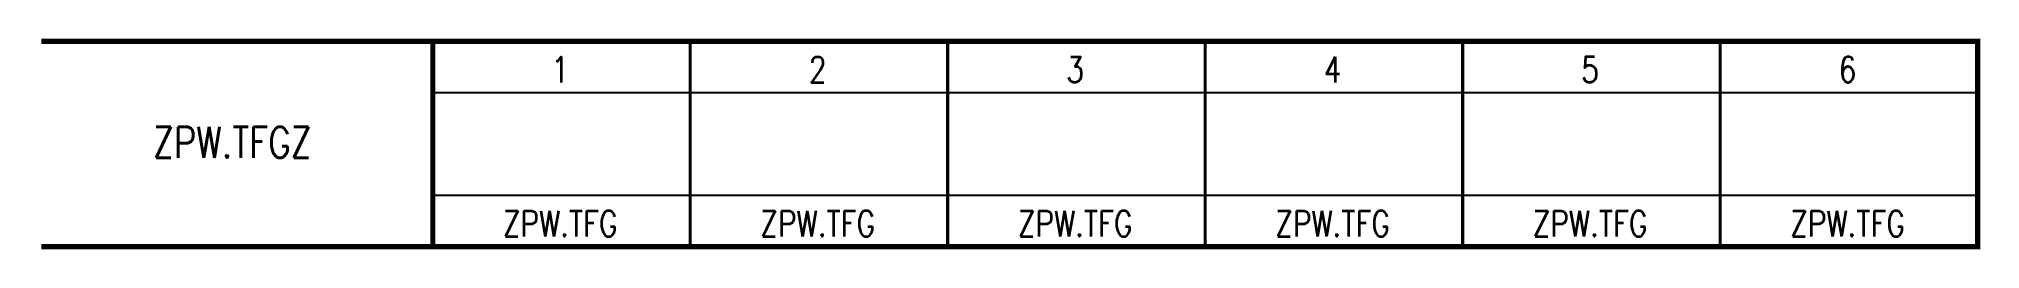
# Model space of a CAD drawing. Header units: millimetres. Extents: x 0 to 188, y 0 to 20.
import ezdxf
from ezdxf.enums import TextEntityAlignment as Align

# ---------------------------------------------------------------- set-up
doc = ezdxf.new("R2010")
doc.units = ezdxf.units.MM
doc.styles.get("Standard").update_dxf_attribs({"font": 'txt.shx', "bigfont": 'hztxt.shx'})

msp = doc.modelspace()

# ---------------------------------------------------------------- linework, layer by layer
for points, const_width in [([(0, 20), (188, 20)], 0.5), ([(38, 15), (38, 0), (188, 0), (188, 20), (38, 20), (38, 15)], 0.5), ([(63, 20), (63, 0)], 0.3), ([(88, 20), (88, 0)], 0.3), ([(113, 20), (113, 0)], 0.3), ([(138, 20), (138, 0)], 0.3), ([(163, 20), (163, 0)], 0.3), ([(38, 15), (188, 15)], 0.2), ([(38, 5), (188, 5)], 0.2), ([(0, 0), (188, 0)], 0.5)]:
    msp.add_lwpolyline(points, dxfattribs=dict(const_width=const_width))

# ---------------------------------------------------------------- texts
at = {"width": 0.8}
for s, p in [('1', (50.37, 16)), ('2', (75.37, 16)), ('3', (100.37, 16)), ('4', (125.37, 16)), ('5', (150.37, 16)), ('6', (175.37, 16)), ('ZPW.TFG', (50.37, 1)), ('ZPW.TFG', (75.37, 1)), ('ZPW.TFG', (100.37, 1)), ('ZPW.TFG', (125.37, 1)), ('ZPW.TFG', (150.37, 1)), ('ZPW.TFG', (175.37, 1))]:
    msp.add_text(s, height=2.5, dxfattribs=at).set_placement(p, align=Align.CENTER)
msp.add_text('ZPW.TFGZ', height=3, dxfattribs=at).set_placement((18.54, 10.16), align=Align.MIDDLE)

doc.saveas('drawing.dxf')
